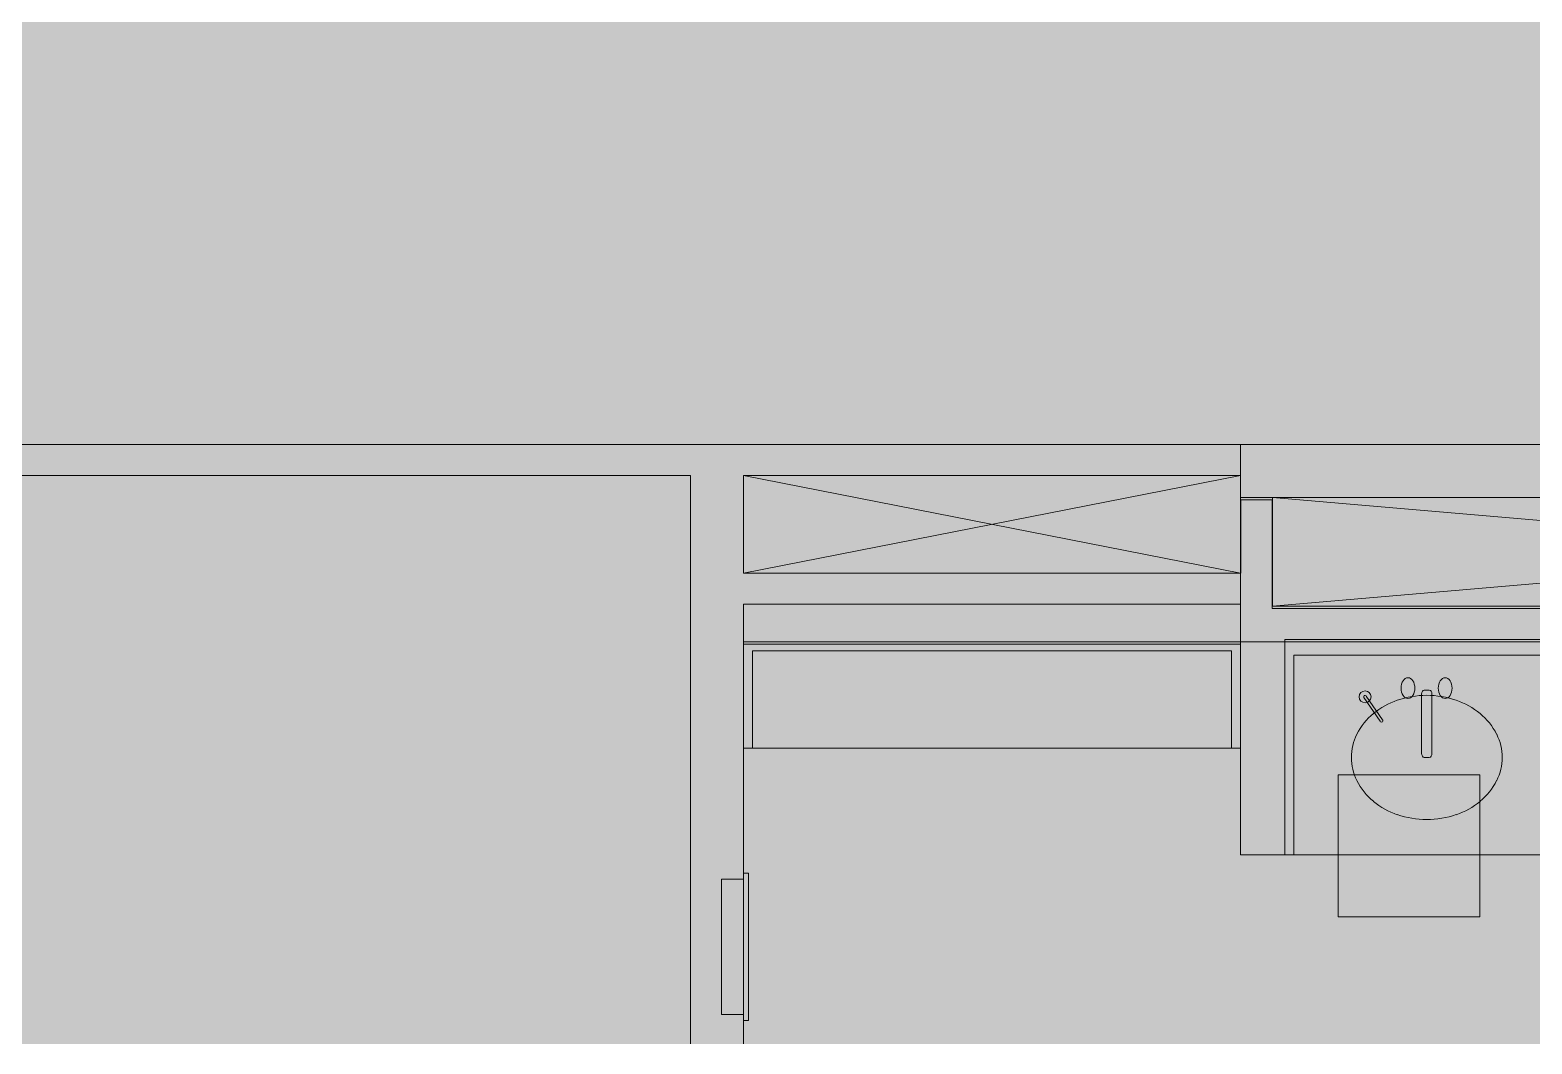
# Model space of a CAD drawing. Header units: inches. Extents: x 920 to 3122, y -545 to 2052.
# Drawn here: x 2799.2 to 2968.5, y 1170.4 to 1284.7 of the extents above; entities that cross this region are included whole.
import ezdxf

# ---------------------------------------------------------------- set-up
doc = ezdxf.new("R2010")
doc.units = ezdxf.units.IN
doc.header["$MEASUREMENT"] = 0
for name, color, linetype, lineweight in [('A-DETL-GENF', 92, 'Continuous', 9), ('A-WALL', 113, 'Continuous', 13), ('A-WALL-PATT', 111, 'Continuous', 13), ('CORE', 7, 'Continuous', 9), ('I-WALL', 2, 'Continuous', 13), ('Victor Bldg - 7th Floor_LINK_dwg', 8, 'Continuous', 9)]:
    doc.layers.add(name, color=color, linetype=linetype, lineweight=lineweight)

# ---------------------------------------------------------------- blocks, each defined once
blk = doc.blocks.new('Victor Bldg - 7th Floor_LINK_dwg_AH13F-7884599-Level 07  POWER _ SIGNAL')
at = {"layer": 'CORE'}
for p, q in [((1118.42, 1209.86), (1118.42, 1203.17)), ((1119.29, 1210.31), (1118.72, 1210.31)), ((1119.59, 1203.17), (1119.59, 1209.86)), ((1118.72, 1202.72), (1119.29, 1202.72))]:
    blk.add_line(p, q, dxfattribs=at)
for centre in [(1116.88, 1210.53), (1121.08, 1210.53)]:
    blk.add_ellipse(centre, major_axis=(0, 1.17), ratio=0.666667, dxfattribs=at)
for centre, start_param, end_param in [((1118.72, 1209.86), 0, 1.570796), ((1119.29, 1209.86), 4.712389, 6.283185), ((1118.72, 1203.17), 1.570796, 3.141593), ((1119.29, 1203.17), 3.141593, 4.712389)]:
    blk.add_ellipse(centre, major_axis=(0, 0.45), ratio=0.666667, start_param=start_param, end_param=end_param, dxfattribs=at)
blk = doc.blocks.new('Victor Bldg - 7th Floor_LINK_dwg-6972240-Level 07  POWER _ SIGNAL')
at = {"layer": 'CORE'}
for p, q in [((1111.92, 1209.47), (1113.76, 1206.79)), ((1112.18, 1209.63), (1114.03, 1206.95)), ((1098, 1203.75), (1042, 1203.75))]:
    blk.add_line(p, q, dxfattribs=at)
at = {"layer": 'CORE', "flags": 128}
for points in [[(1283.92, 1238), (1248, 1238), (1098, 1238), (829, 1238), (829, 1170.43)], [(1248, 1238), (1248, 1215.75), (1098, 1215.75), (1098, 1238)], [(867.38, 1170.43), (867.38, 1234.5), (1036, 1234.5), (1036, 1170.43)], [(1042, 1234.5), (1042, 1223.5), (1098, 1223.5), (1042, 1234.5), (1098, 1234.5), (1042, 1223.5)], [(1101.63, 1219.75), (1244.38, 1219.75), (1101.63, 1232), (1244.38, 1232), (1101.63, 1219.75), (1101.63, 1232)], [(1098, 1220), (1042, 1220), (1042, 1170.43)], [(1103, 1191.75), (1103, 1215.75), (1103, 1191.75), (1098, 1191.75), (1098, 1215.75), (1042, 1215.75)], [(1243, 1191.75), (1103, 1191.75), (1098, 1191.75), (1098, 1215.75)], [(1097, 1203.75), (1097, 1214.75), (1043, 1214.75), (1043, 1203.75)], [(1104, 1191.75), (1104, 1214.25), (1242, 1214.25), (1242, 1191.75)], [(1042, 1189.69), (1042.56, 1189.69), (1042.56, 1173.07), (1042, 1173.07)]]:
    blk.add_lwpolyline(points, dxfattribs=at)
for points in [[(1109, 1184.75), (1125, 1184.75), (1125, 1200.75), (1109, 1200.75)], [(1039.5, 1189.01), (1042, 1189.01), (1042, 1173.76), (1039.5, 1173.76)]]:
    blk.add_lwpolyline(points, close=True, dxfattribs=at)
at = {"layer": 'CORE'}
blk.add_circle((1112.05, 1209.55), 0.667, dxfattribs=at)
for centre, radius, start, end in [((1112.05, 1209.55), 0.167, 11.6829, 236.8423), ((1118.45, 1201.04), 8.59, 108.8354, 129.4725), ((1119, 1199.43), 10.29, 90, 108.8354), ((1119, 1199.43), 10.29, 71.1646, 90), ((1119.55, 1201.04), 8.59, 50.5275, 71.1646), ((1117.61, 1202.07), 7.26, 129.4725, 153.2988), ((1113.9, 1206.86), 0.167, 192.1914, 57.3508), ((1120.39, 1202.07), 7.26, 26.7012, 50.5275), ((1116.3, 1202.72), 5.8, 153.2988, 180), ((1121.7, 1202.72), 5.8, 0, 26.7012), ((1116.3, 1202.72), 5.8, 180, 206.7012), ((1121.7, 1202.72), 5.8, 333.2988, 0), ((1117.61, 1203.38), 7.26, 206.7012, 230.5275), ((1120.39, 1203.38), 7.26, 309.4725, 333.2988), ((1118.45, 1204.4), 8.59, 230.5275, 251.1646), ((1119.55, 1204.4), 8.59, 288.8354, 309.4725), ((1119, 1206.02), 10.29, 251.1646, 270), ((1119, 1206.02), 10.29, 270, 288.8354)]:
    blk.add_arc(centre, radius, start, end, dxfattribs=at)
blk.add_blockref('Victor Bldg - 7th Floor_LINK_dwg_AH13F-7884599-Level 07  POWER _ SIGNAL', (0, 0))

msp = doc.modelspace()

# ---------------------------------------------------------------- hatches: boundary and pattern name
at = {"layer": 'A-DETL-GENF'}
h = msp.add_hatch(color=9, dxfattribs=at)
h.paths.add_polyline_path([(2492.9882, 1170.4333), (2599.763, 1170.4333), (2599.763, 1234.8988), (2494.7446, 1234.8988), (2494.7446, 1243.2738), (2493.9946, 1243.2738), (2493.9946, 1244.7738), (2496.1196, 1244.7738), (2496.1196, 1245.2738), (2497.6196, 1245.2738), (2497.6196, 1244.7738), (2499.4946, 1244.7738), (2499.4946, 1243.2738), (2498.7446, 1243.2738), (2498.7446, 1238.8988), (2604.763, 1238.8988), (2604.763, 1170.4333), (2666.6519, 1170.4333), (2666.6519, 1238), (3121.5688, 1238), (3121.5688, 1301.2804), (2498.7446, 1301.2804), (2498.7446, 1282.5238), (2499.4946, 1282.5238), (2499.4946, 1281.0238), (2497.6196, 1281.0238), (2497.6196, 1280.5238), (2496.1196, 1280.5238), (2496.1196, 1281.0238), (2493.9946, 1281.0238), (2493.9946, 1282.5238), (2494.7446, 1282.5238), (2494.7233, 2035.5), (2424.8728, 2035.5), (2424.8728, 1170.4333), (2475.5302, 1170.4333)], flags=0)
h.paths.add_polyline_path([(3107.2769, 1170.4333), (3121.5688, 1170.4333), (3121.5688, 1199), (3107.2769, 1199), (3107.2769, 1191.4687), (3102.2769, 1191.4687), (3102.2769, 1199), (3085.6519, 1199), (3085.6519, 1191.4687), (3080.6519, 1191.4687), (3080.6519, 1216), (2940.6519, 1216), (2940.6519, 1191.75), (2935.6519, 1191.75), (2935.6519, 1215.5), (2879.6519, 1215.5), (2879.6519, 1170.4333), (3102.2769, 1170.4333)], flags=0)
h.paths.add_polyline_path([(2675.6519, 1170.4333), (2699.5894, 1170.4333), (2699.5894, 1234.5), (2675.6519, 1234.5), (2675.6519, 1223.3226)], flags=0)
h.paths.add_polyline_path([(2705.0894, 1170.4333), (2873.6519, 1170.4333), (2873.6519, 1234.5), (2705.0894, 1234.5), (2705.0894, 1224.9844)], flags=0)
h.paths.add_polyline_path([(3085.6519, 1202.5), (3121.5688, 1202.5), (3121.5688, 1234.5), (3085.6519, 1234.5), (3085.6519, 1232), (3085.5894, 1232), (3085.5894, 1216), (3085.6519, 1216)], flags=0)
h.paths.add_polyline_path([(2970.6519, 1219.5), (3082.0894, 1219.5), (3082.0894, 1232), (2935.6519, 1232), (2935.6519, 1234.5), (2879.6519, 1234.5), (2879.6519, 1223.5), (2935.7144, 1223.5), (2935.7144, 1231.75), (2939.2144, 1231.75), (2939.2144, 1219.5), (2968.0553, 1219.5)], flags=0)
h.paths.add_polyline_path([(2970.6519, 1305.7804), (3121.5688, 1305.7804), (3121.5688, 1348.5304), (3076.5269, 1348.5304), (3076.5269, 1347.7804), (3075.0269, 1347.7804), (3075.0269, 1349.9054), (3074.5269, 1349.9054), (3074.5269, 1351.4054), (3075.0269, 1351.4054), (3075.0269, 1353.2804), (3076.5269, 1353.2804), (3076.5269, 1352.5304), (3121.5688, 1352.5304), (3121.5688, 1761.5841), (2970.6519, 1761.5841), (2970.6519, 1352.5304), (3037.2769, 1352.5304), (3037.2769, 1353.2804), (3038.7769, 1353.2804), (3038.7769, 1351.4054), (3039.2769, 1351.4054), (3039.2769, 1349.9054), (3038.7769, 1349.9054), (3038.7769, 1347.7804), (3037.2769, 1347.7804), (3037.2769, 1348.5304), (2970.6519, 1348.5304), (2970.6519, 1312.3745)], flags=0)
h.paths.add_polyline_path([(3060.0499, 1765.0841), (3121.5688, 1765.0841), (3121.5688, 2035.5), (3042.6519, 2035.5), (3042.6519, 1829.3138), (3116.6519, 1829.3138), (3116.6519, 1828.8138), (3042.6519, 1828.8179), (3042.6519, 1765.0841), (3043.1994, 1765.0841)], flags=0)
at = {"layer": 'A-WALL-PATT', "lineweight": 9}
for points in [[(2879.6519, 1234.5), (2935.6519, 1234.5), (2935.6519, 1238), (2675.6519, 1238), (2675.6519, 1234.5), (2873.6519, 1234.5)], [(3082.0894, 1232), (3085.6519, 1232), (3085.6519, 1238), (2935.6519, 1238), (2935.6519, 1232), (2947.3948, 1232)], [(2873.6519, 1170.4333), (2879.6519, 1170.4333), (2879.6519, 1234.5), (2873.6519, 1234.5)], [(2935.7144, 1219.5), (2939.2144, 1219.5), (2939.2144, 1231.75), (2935.7144, 1231.75), (2935.7144, 1220)], [(2935.7144, 1220), (2935.7144, 1223.5), (2879.6519, 1223.5), (2879.6519, 1220), (2935.6519, 1220)], [(2935.6519, 1215.5), (2935.7144, 1215.5), (2935.7144, 1220), (2879.6519, 1220), (2879.6519, 1215.5)], [(2940.6519, 1216), (3082.0894, 1216), (3082.0894, 1219.5), (2935.7144, 1219.5), (2935.7144, 1216), (2939.2144, 1216)], [(2935.7144, 1191.75), (2940.6519, 1191.75), (2940.6519, 1216), (2935.7144, 1216), (2935.7144, 1215.5), (2935.6519, 1215.5), (2935.6519, 1191.75)]]:
    msp.add_hatch(color=7, dxfattribs=at).paths.add_polyline_path(points, flags=0)

# ---------------------------------------------------------------- linework, layer by layer
at = {"layer": 'A-WALL', "color": 8, "lineweight": 20}
for p, q in [((2935.7144, 1220), (2879.6519, 1220)), ((2879.6519, 1215.5), (2935.6519, 1215.5))]:
    msp.add_line(p, q, dxfattribs=at)
at = {"layer": 'I-WALL', "color": 8, "lineweight": 20}
for p, q in [((3121.5688, 1238), (2666.6519, 1238)), ((2705.0894, 1234.5), (2873.6519, 1234.5)), ((2873.6519, 1234.5), (2873.6519, 1170.4333)), ((2879.6519, 1223.5), (2879.6519, 1234.5)), ((2879.6519, 1234.5), (2935.6519, 1234.5)), ((2935.6519, 1234.5), (2935.6519, 1232)), ((2935.6519, 1232), (3082.0894, 1232)), ((2935.7144, 1231.75), (2935.7144, 1223.5)), ((2939.2144, 1231.75), (2935.7144, 1231.75)), ((2939.2144, 1219.5), (2939.2144, 1231.75)), ((2935.7144, 1223.5), (2879.6519, 1223.5)), ((2879.6519, 1220), (2935.7144, 1220)), ((3082.0894, 1219.5), (2939.2144, 1219.5)), ((2879.6519, 1170.4333), (2879.6519, 1215.5)), ((2935.6519, 1215.5), (2935.6519, 1191.75)), ((2940.6519, 1216), (3080.6519, 1216)), ((2940.6519, 1191.75), (2940.6519, 1216)), ((2935.6519, 1191.75), (2940.6519, 1191.75))]:
    msp.add_line(p, q, dxfattribs=at)

# ---------------------------------------------------------------- block references
at = {"layer": 'Victor Bldg - 7th Floor_LINK_dwg', "color": 7}
msp.add_blockref('Victor Bldg - 7th Floor_LINK_dwg-6972240-Level 07  POWER _ SIGNAL', (1837.6519, 0), dxfattribs=at)

doc.saveas('drawing.dxf')
